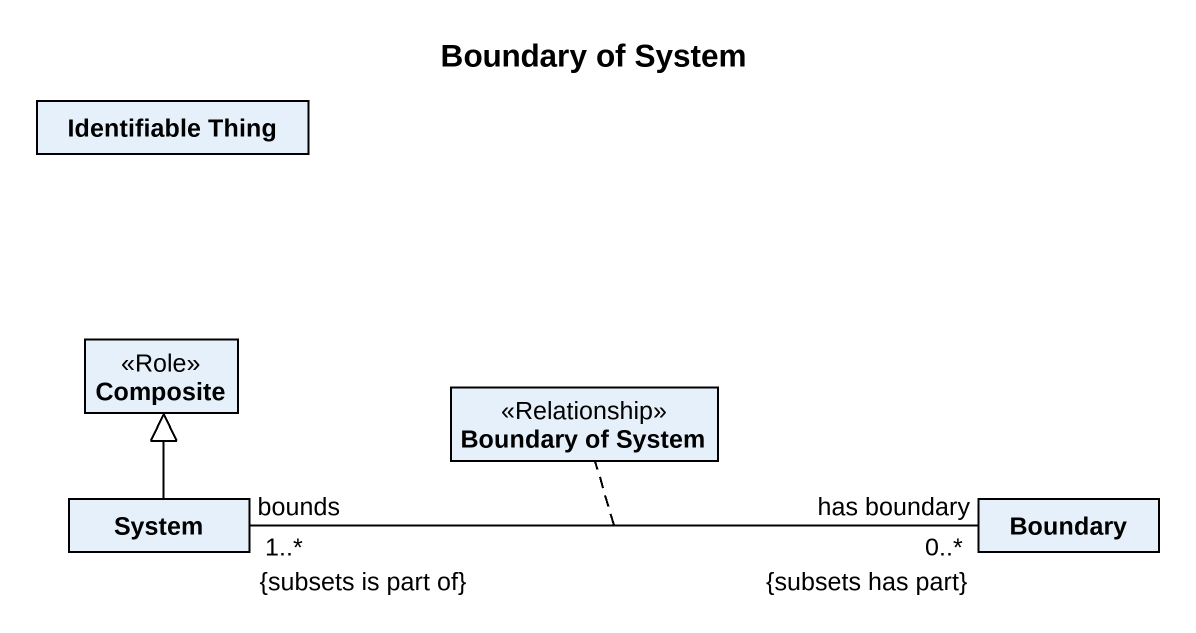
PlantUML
@startuml
title Boundary of System
hide circle
hide empty members
class "Identifiable Thing" as Identifiable_Thing
class Composite <<Role>>
class "Boundary of System" as Boundary_of_System <<Relationship>>
class System
class "Boundary" as Boundary_
System -up-|> Composite
System "bounds\n1..*\n{subsets is part of}" -right- "has boundary\n0..*\n{subsets has part}" Boundary_
(System, Boundary_) .. Boundary_of_System
@enduml
